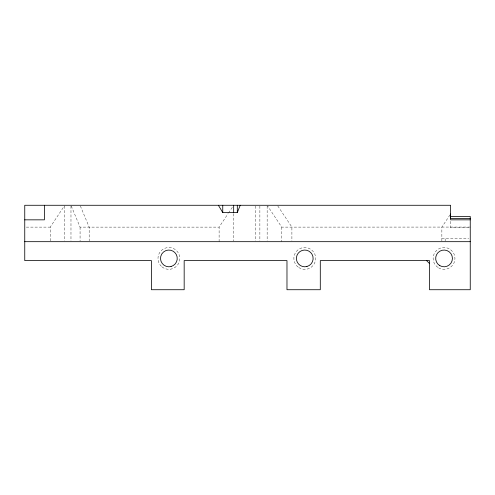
<?xml version="1.0" encoding="UTF-8"?>
<svg xmlns="http://www.w3.org/2000/svg" width="495" height="495" viewBox="0 0 495 495"><rect width="100%" height="100%" fill="white"/><g stroke="black" fill="none" stroke-linecap="round" stroke-linejoin="round"><path stroke-width="0.37" stroke-dasharray="2.48 1.86" d="M441.862 240.966L441.862 227.118L450.599 214.007M468.74 227.391L450.599 227.391L450.599 220.572M50.23 240.91L50.23 227.118L64.356 205.92M219.112 241.739L219.112 227.118L228.102 213.63M228.529 212.986L232.811 206.564M470.25 227.063L281.711 227.118L267.585 205.92M441.856 238.825L468.728 238.769M26.297 227.118L50.23 227.118M71.268 205.982L80.072 227.118L219.112 227.118M277.775 205.92L291.901 227.118L291.901 240.91M80.369 205.982L89.174 227.118L89.174 240.91M445.154 238.825L445.166 241.009M450.599 227.063L450.599 227.391M281.711 227.118L281.711 241.678M267.151 206.038L267.151 240.947M259.875 206.038L259.875 240.947M255.507 206.038L255.507 240.947M233.671 213.63L233.671 240.947M80.072 227.118L80.072 240.91M70.977 206.038L70.977 240.947M64.789 206.038L64.789 240.947M162.013 266.904A10.921 10.921 0 0 0 179.666 260.129A10.921 10.921 0 0 0 164.971 248.224A10.921 10.921 0 0 0 162.013 266.904M298.801 267.566A10.921 10.921 0 0 0 315.668 259.015A10.921 10.921 0 0 0 299.834 248.682A10.921 10.921 0 0 0 298.801 267.566M438.521 267.838A10.921 10.921 0 0 0 454.961 258.489A10.921 10.921 0 0 0 438.65 248.929A10.921 10.921 0 0 0 438.521 267.838"/><path stroke-width="0.74" d="M450.599 214.007L450.599 218.45L470.25 218.45M218.382 205.276L222.75 212.559L237.309 212.559L240.224 205.276M450.599 216.457L470.25 216.457L470.25 289.724L429.487 289.724L429.487 260.605L320.296 260.605L320.296 289.724L286.976 289.724L286.976 260.605L184.171 260.605L184.171 289.724L151.414 289.724L151.414 260.605L24.75 260.605L24.75 205.276L450.599 205.276L450.599 219.836L470.25 219.836M24.75 219.836L44.402 219.836L44.402 205.276M24.75 241.678L470.25 241.678M426.572 260.605L429.487 263.513M237.309 205.276L237.309 212.559M233.671 205.276L233.671 212.559M222.75 205.276L222.75 212.559M171.066 266.502L168.9 266.793A8.372 8.372 0 0 1 160.795 256.268A8.372 8.372 0 0 1 173.052 251.163L174.791 252.487A8.372 8.372 0 0 1 171.066 266.502M306.931 266.508L304.765 266.793A8.372 8.372 0 0 1 297.031 255.216A8.372 8.372 0 0 1 310.687 252.5L312.017 254.232A8.372 8.372 0 0 1 306.931 266.508M439.808 265.642A8.372 8.372 0 0 0 452.418 258.477A8.372 8.372 0 0 0 439.907 251.144A8.372 8.372 0 0 0 439.808 265.642"/></g></svg>
